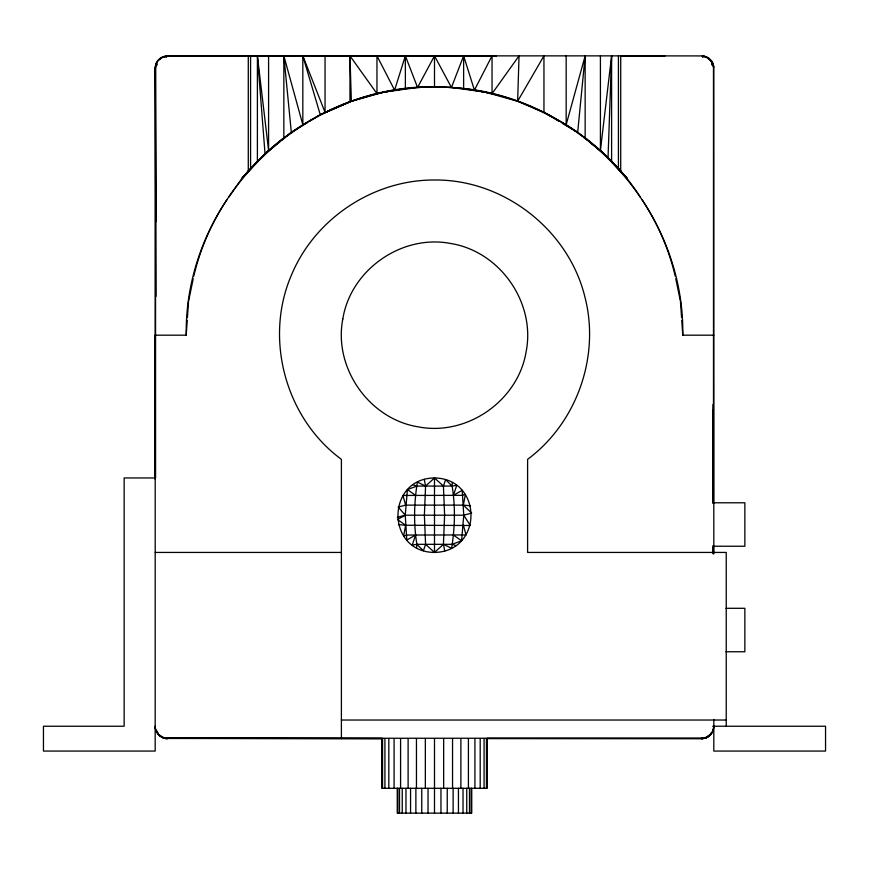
<?xml version="1.0" encoding="UTF-8"?>
<svg xmlns="http://www.w3.org/2000/svg" width="869" height="869" viewBox="0 0 869 869"><rect width="100%" height="100%" fill="white"/><g stroke="black" fill="none" stroke-linecap="round" stroke-linejoin="round"><path stroke-width="1.3" d="M228.612 197.317L241.897 178.493L248.284 170.965L248.284 55.866L166.424 55.92C160.646 56.409 155.725 61.33 155.236 67.109L155.182 751.066L43.45 751.066L43.45 726.234L124.148 726.234L124.148 477.95L155.182 477.95M250.576 55.866L250.576 168.401L241.897 178.493L265.034 153.726C289.486 130.904 318.586 113.296 349.957 101.738L351.369 101.271C419.01 77.026 497.568 83.609 559.147 121.073M268.586 55.866L268.586 150.478L257.398 55.866L257.398 161.167L241.897 178.493M325.049 55.866L325.049 112.329L302.825 55.866L302.825 124.691L283.848 55.866L283.848 137.823L265.034 153.726L248.284 170.965M341.398 738.65L341.398 459.332C285.619 418.38 263.991 339.019 291.289 275.44C314.578 218.771 373.225 179.687 434.5 180.002C503.683 179.296 568.598 229.818 584.924 297.057C600.283 356.366 576.82 422.823 527.602 459.332L527.602 552.434L726.234 552.434L726.234 726.234M420.27 87.476L417.554 87.476L405.367 55.866L394.602 90.126L376.961 93.656L349.957 55.866L349.957 101.738L320.27 114.741L309.853 121.073M381.741 738.65L381.741 788.302L487.259 788.302L487.259 738.65M382.545 788.302L382.545 738.65L165.436 738.465C159.657 737.499 155.117 732.1 155.182 726.234C155.062 732.871 160.961 738.769 167.598 738.65L165.436 738.465M384.924 788.302L384.924 738.65M388.812 788.302L388.812 738.65M394.081 788.302L394.081 738.65M397.252 788.302L397.252 813.134L471.748 813.134L471.748 788.302M397.828 813.134L397.828 788.302M399.501 813.134L399.501 788.302M400.587 788.302L400.587 738.65M402.249 813.134L402.249 788.302M405.367 55.866L405.367 88.616L383.989 92.092L351.358 101.239L320.27 114.741L302.825 55.866M405.975 813.134L405.975 788.302M408.115 788.302L408.115 738.65M410.559 813.134L410.559 788.302M415.882 813.134L415.882 788.302M416.457 788.302L416.457 738.65M421.758 813.134L421.758 788.302M425.343 788.302L425.343 738.65M428.037 813.134L428.037 788.302M434.5 813.134L434.5 738.65M444.732 551L443.429 544.32L451.598 548.274C454.954 527.722 455.519 506.649 452.108 486.064L445.612 479.645L443.429 486.064L444.613 515.198L443.429 544.32L434.5 552.434L434.5 477.95C385.945 478.471 385.727 552.043 434.5 552.434C483.131 551.598 483.131 478.743 434.5 477.95L425.571 486.064L424.387 515.198L425.571 544.32L423.388 550.74L416.892 544.32C413.481 523.735 414.046 502.662 417.402 482.11L425.571 486.064L424.268 479.384M434.5 86.9L434.5 55.866L451.445 87.476L485.011 92.092L517.642 101.239L548.73 114.741M440.963 813.134L440.963 788.302M443.657 788.302L443.657 738.65M447.242 813.134L447.242 788.302M452.543 788.302L452.543 738.65M453.118 813.134L453.118 788.302M458.441 813.134L458.441 788.302M460.885 788.302L460.885 738.65M463.025 813.134L463.025 788.302M448.73 87.476L451.445 87.476L463.633 55.866L463.633 88.616L485.011 92.092M466.751 813.134L466.751 788.302M468.413 788.302L468.413 738.65M469.499 813.134L469.499 788.302M471.172 813.134L471.172 788.302M474.919 788.302L474.919 738.65M480.188 788.302L480.188 738.65M484.076 788.302L484.076 738.65M486.455 788.302L486.455 738.65M492.039 93.656L492.039 55.866L474.42 90.126L492.039 93.656L519.043 55.866L517.642 101.239L543.951 55.866L543.951 112.329L559.071 121.302M566.175 55.866L566.175 124.691C595.613 143.352 621.693 167.76 640.388 197.317M543.951 112.329L566.175 124.691L585.152 55.866L585.152 137.823L603.966 153.726L627.103 178.493L618.424 168.401L618.424 55.866M600.414 150.478L611.602 55.866L611.602 161.167L627.103 178.493L608.039 157.615L600.414 150.478L600.414 55.866M620.716 170.965L620.716 55.866L167.598 55.866L160.45 58.125L157.441 61.145L155.529 67.554L155.573 477.874M713.818 719.445L713.818 751.066L825.55 751.066L825.55 726.234L712.689 726.234M713.818 553.792L713.764 67.109C713.275 61.341 708.365 56.387 702.576 55.92L620.716 55.866L664.948 56.05M156.865 62.937L156.344 64.078L157.322 64.925M713.492 503.325L713.471 67.532L711.494 61.047L708.55 58.125M156.355 62.992L155.529 67.554L155.985 221.682M608.039 157.615L611.602 55.866M452.108 544.32L461.591 540.757L463.753 515.198L462.21 490.312L453.401 495.341L456.757 485.326L452.108 486.064L416.892 486.064L407.409 489.627L405.247 515.198L406.79 540.073L415.599 535.054L412.243 545.059L416.892 544.32L452.108 544.32L456.008 545.602M155.203 479.047L155.182 335.184L186.216 335.184C184.239 195.492 309.592 77.222 448.936 87.324C576.777 92.603 684.946 207.256 682.784 335.184L713.818 335.184M186.216 335.184L187.237 320.313M187.422 317.609L188.53 301.38L193.211 278.819M416.588 547.85L416.892 544.32M452.108 486.064L452.412 482.534M585.152 55.866L577.679 132.349L581.882 135.77M711.396 733.61L711.494 732.676L710.733 733.718L712.645 731.524L713.818 726.234C713.938 732.871 708.039 738.769 701.402 738.65C706.117 738.661 710.646 735.804 712.645 731.524L712.656 730.438M711.483 61.818L710.19 59.505L707.844 58.201L711.494 61.047L713.764 67.109M157.517 732.697L158.277 733.729L156.355 730.449L156.876 731.589M162.231 57.56L166.848 56.213M487.694 738.617L703.108 738.531L706.682 737.455L710.19 735.011L706.682 737.455L702.576 738.574L486.781 738.357M193.765 276.157C200.142 249.001 211.547 222.736 227.048 199.533M711.559 733.371L707.866 736.304L708.908 735.543M160.092 58.973L161.134 58.212L157.441 61.145M434.5 55.866L417.554 87.476L383.989 92.092M158.81 735.011L164.317 738.205L166.87 738.302L382.317 738.596M708.637 736.325L709.864 734.685M167.869 738.292L165.718 738.15M702.51 57.311L704.683 56.3L702.13 56.213M711.668 64.903L712.623 63.002L711.559 61.145L712.124 62.926M279.753 141.756L265.034 153.726L257.398 55.866M281.86 140.039L285.01 137.476M287.118 135.77L291.321 132.349L307.528 122.486M713.036 65.218L712.645 62.992L713.699 66.576M166.87 738.302L704.683 738.205M166.424 55.92L165.697 56.376L166.479 57.321M705.628 737.477L706.682 737.455L704.466 737.868L708.539 736.38L706.769 736.955M320.27 114.741L351.369 101.271L376.961 93.656L376.961 55.866L394.602 90.126M397.318 517.316L405.247 515.198L463.753 515.198L471.682 513.068L463.362 505.128L405.638 505.128L398.165 507.018L405.247 515.198L397.502 519.51L405.638 525.256L470.292 525.495L463.753 515.198M702.152 738.302L703.303 738.139L701.207 738.4M159.146 734.696L161.156 736.315M189.257 56.05L496.405 56.05M162.307 57.05L163.372 57.039M224.778 738.216L167.858 738.313L382.284 738.346M713.818 502.782L744.852 502.782L744.852 546.232L713.818 546.232M155.182 552.434L341.398 552.434M725.963 608.3L744.852 608.3L744.852 651.75L725.963 651.75M341.398 720.032L726.234 720.032M708.778 58.288L704.444 56.637L706.693 57.05L708.887 58.951M162.253 736.955L163.394 737.477M470.531 505.769L463.362 505.128L465.382 494.374L462.21 495.341L402.923 495.449L405.638 505.128M398.469 524.615L405.638 525.256L403.618 536.01L406.79 535.054L466.077 534.935L463.362 525.256M162.307 737.466L164.556 737.879M412.992 484.793L416.892 486.064M705.606 57.028L706.747 57.55M562.558 123.376L577.679 132.349L561.472 122.486M702.576 55.92L703.282 56.366M407.409 489.627L415.599 495.341M453.401 535.054L461.591 540.757M709.854 59.82L711.494 61.047M155.529 68.564L155.236 67.109L155.985 296.372M583.99 137.476L587.14 140.039M589.247 141.756L603.966 153.726M434.5 477.95L443.429 486.064M425.571 544.32L434.5 552.434M641.952 199.533C657.453 222.736 668.858 249.001 675.235 276.157M160.113 735.565L160.45 736.391M351.358 101.239L349.957 55.866M463.633 55.866L474.42 90.126M675.789 278.819L680.47 301.38L681.578 317.609M283.848 55.866L291.321 132.349M681.763 320.313L682.784 335.184M155.616 65.001L155.681 66.402M713.014 404.443L713.167 503.477L713.014 409.864M155.182 335.184L155.334 478.993M713.503 546.764L713.503 553.553M342.81 319.021C333.316 367.891 369.162 419.086 418.337 426.875C467.207 436.368 518.391 400.522 526.19 351.358C535.684 302.477 499.838 251.293 450.663 243.494C401.793 234 350.609 269.846 342.81 319.021M713.243 553.672L713.232 545.536L713.232 553.662"/></g></svg>
